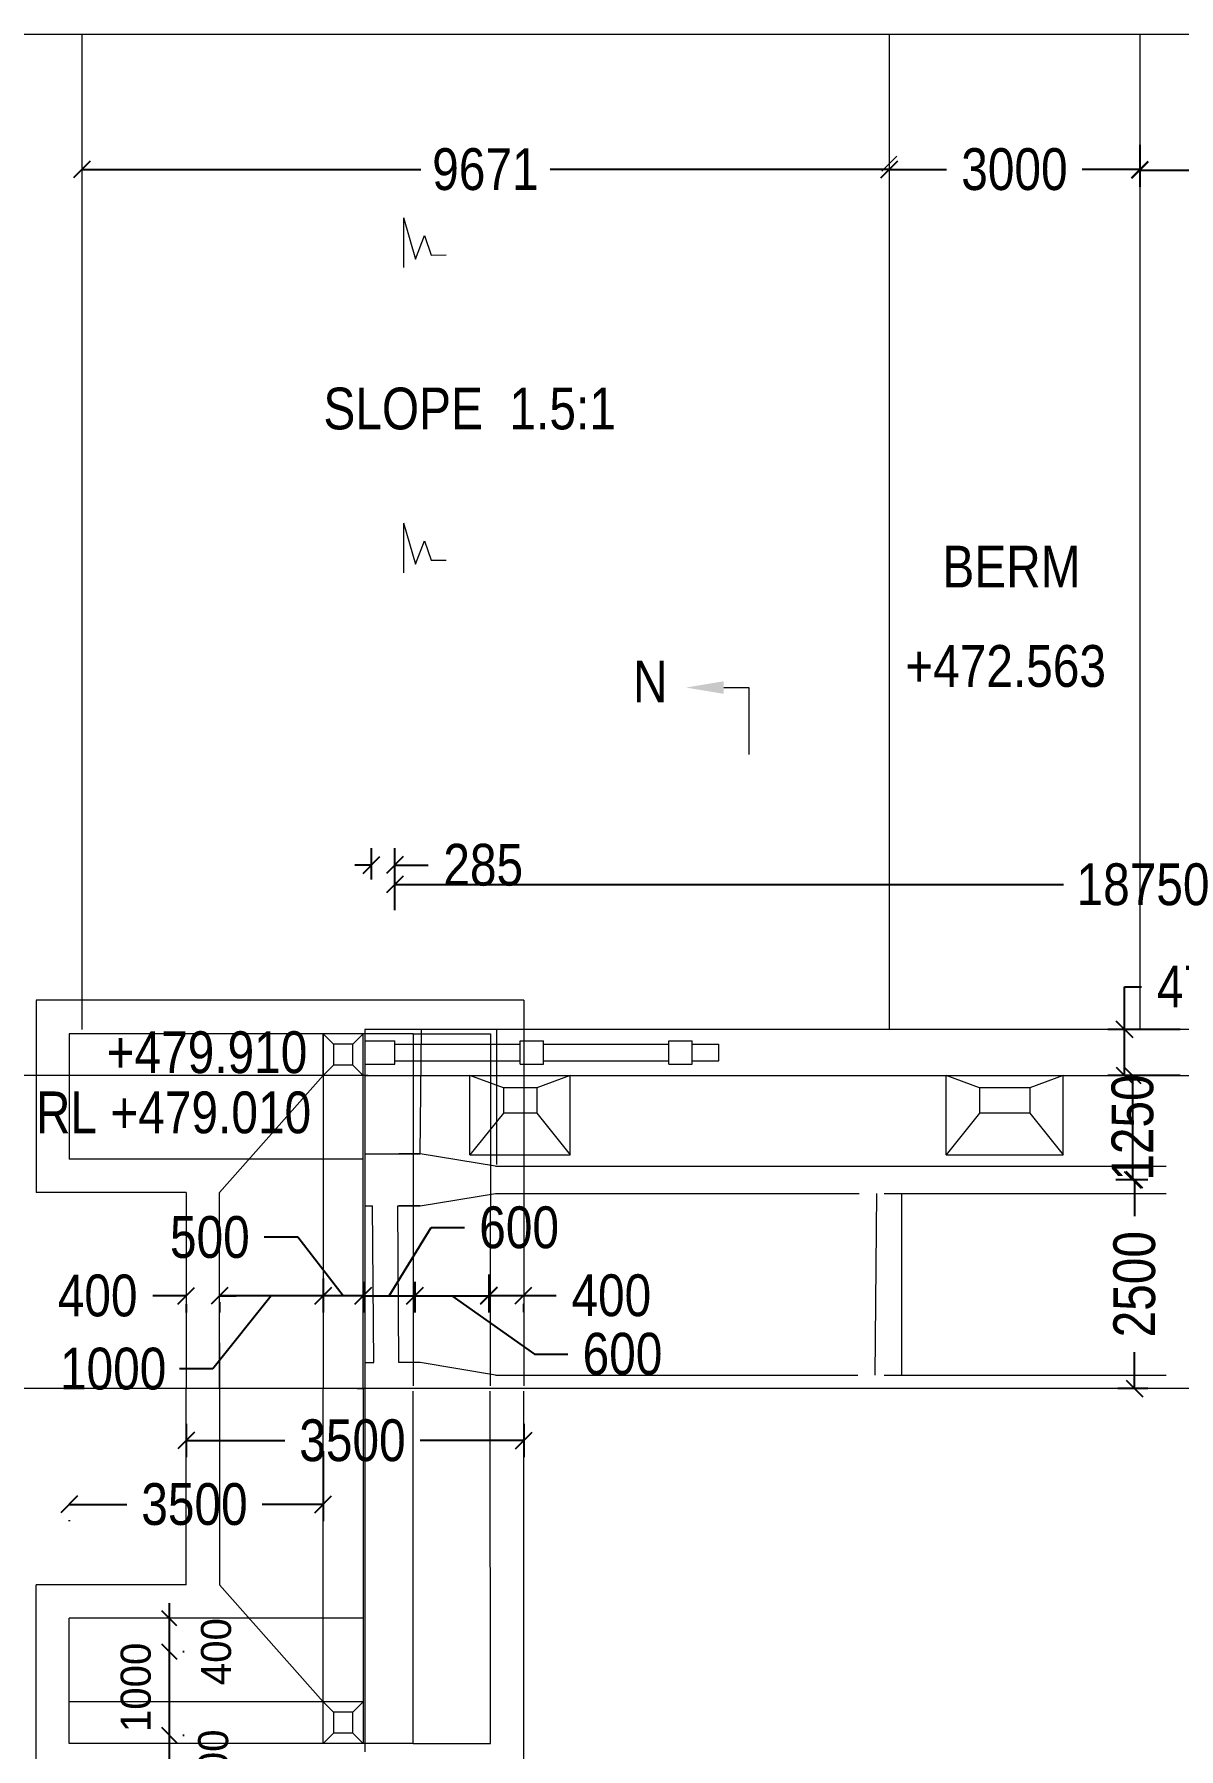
# Model space of a CAD drawing. Header units: millimetres. Extents: x -50489 to 84851, y 124916 to 300735.
# Drawn here: x 13949 to 20802, y 151003 to 161268 of the extents above; entities that cross this region are included whole.
import ezdxf

# ---------------------------------------------------------------- set-up
doc = ezdxf.new("R2010")
doc.units = ezdxf.units.MM
for name, color, linetype in [('abutment', 7, 'Continuous'), ('canal', 7, 'Continuous'), ('slab', 7, 'Continuous')]:
    doc.layers.add(name, color=color, linetype=linetype)
doc.styles.add('ARIAL NARROW', font='ARIALN.TTF')
doc.styles.add('arn', font='ARIALN.TTF')
doc.dimstyles.new('ISO-25', dxfattribs={"dimtxt": 2.5, "dimasz": 2.5, "dimexe": 1.25, "dimexo": 0.625, "dimtad": 1, "dimdec": 0, "dimtxsty": 'Standard', "dimblk": 'OBLIQUE', "dimcen": 2.5, "dimdle": 1.25, "dimclrd": 6, "dimadec": 0, "dimazin": 0, "dimtfac": 1, "dimtdec": 0, "dimtmove": 0, "dimatfit": 3, "dimfxl": 1, "dimarcsym": 0})
doc.dimstyles.get("Standard").update_dxf_attribs({"dimtxt": 0.18, "dimasz": 0.18, "dimexe": 0.18, "dimexo": 0.0625, "dimgap": 0.09, "dimtad": 0, "dimtih": 1, "dimtoh": 1, "dimdec": 4, "dimzin": 0, "dimdsep": 46, "dimtxsty": 'Standard', "dimcen": 0.09, "dimadec": 0, "dimazin": 0, "dimtfac": 1, "dimtdec": 4, "dimtofl": 0, "dimtmove": 0, "dimatfit": 3, "dimfxl": 1, "dimtolj": 1, "dimtzin": 0, "dimarcsym": 0})

# ---------------------------------------------------------------- blocks, each defined once
blk = doc.blocks.new('_Oblique')
at = {"color": 0, "linetype": 'ByBlock', "lineweight": -2}
blk.add_line((-0.5, -0.5), (0.5, 0.5), dxfattribs=at)
blk = doc.blocks.new('*D39')
at = {"layer": 'Defpoints', "color": 0, "transparency": 16777216}
for p in [(25068, 156177), (16108, 155923), (25068, 155829)]:
    blk.add_point(p, dxfattribs=at)
at = {"layer": 'slab', "color": 0, "lineweight": -2, "transparency": 16777216}
for p, q in [((16108, 156023), (16108, 156277)), ((25068, 155929), (25068, 156277)), ((16108, 156177), (20112, 156177)), ((25068, 156177), (21064, 156177))]:
    blk.add_line(p, q, dxfattribs=at)
at = {"layer": 'slab', "color": 0, "lineweight": -2, "transparency": 16777216, "xscale": 100, "yscale": 100, "zscale": 100, "rotation": 180}
blk.add_blockref('_Oblique', (16108, 156177), dxfattribs=at)
at = {"layer": 'slab', "color": 0, "lineweight": -2, "transparency": 16777216, "xscale": 100, "yscale": 100, "zscale": 100}
blk.add_blockref('_Oblique', (25068, 156177), dxfattribs=at)
at = {"layer": 'slab', "color": 0, "lineweight": 5, "transparency": 16777216, "insert": (20588, 156177), "char_height": 250, "attachment_point": 5, "style": 'ARIAL NARROW'}
blk.add_mtext('\\A1;18750', dxfattribs=at)
blk = doc.blocks.new('*D40')
at = {"layer": 'Defpoints', "color": 0, "transparency": 16777216}
for p in [(20526, 155034), (20716, 155034), (20716, 154409)]:
    blk.add_point(p, dxfattribs=at)
at = {"layer": 'slab', "color": 0, "lineweight": -2, "transparency": 16777216}
for p, q in [((20616, 155034), (20426, 155034)), ((20526, 154409), (20526, 155034)), ((20616, 154409), (20426, 154409))]:
    blk.add_line(p, q, dxfattribs=at)
at = {"layer": 'slab', "color": 0, "lineweight": -2, "transparency": 16777216, "xscale": 100, "yscale": 100, "zscale": 100}
for p, rotation in [((20526, 155034), 90), ((20526, 154409), 270)]:
    blk.add_blockref('_Oblique', p, dxfattribs=dict(at, rotation=rotation))
at = {"layer": 'slab', "color": 0, "lineweight": 5, "transparency": 16777216, "insert": (20526, 154722), "char_height": 250, "attachment_point": 5, "rotation": 90, "style": 'ARIAL NARROW'}
blk.add_mtext('\\A1;1250', dxfattribs=at)
blk = doc.blocks.new('*D3')
at = {"layer": 'Defpoints', "color": 0, "transparency": 16777216}
for p in [(20716, 154409), (20537, 153159), (20716, 153159)]:
    blk.add_point(p, dxfattribs=at)
at = {"layer": 'slab', "color": 0, "lineweight": -2, "transparency": 16777216}
for p, q in [((20616, 154409), (20437, 154409)), ((20537, 154409), (20537, 154192)), ((20537, 153159), (20537, 153377)), ((20616, 153159), (20437, 153159))]:
    blk.add_line(p, q, dxfattribs=at)
at = {"layer": 'slab', "color": 0, "lineweight": -2, "transparency": 16777216, "xscale": 100, "yscale": 100, "zscale": 100}
for p, rotation in [((20537, 154409), 90), ((20537, 153159), 270)]:
    blk.add_blockref('_Oblique', p, dxfattribs=dict(at, rotation=rotation))
at = {"layer": 'slab', "color": 0, "lineweight": 5, "transparency": 16777216, "insert": (20537, 153784), "char_height": 250, "attachment_point": 5, "rotation": 90, "style": 'ARIAL NARROW'}
blk.add_mtext('\\A1;2500', dxfattribs=at)
blk = doc.blocks.new('*D4')
at = {"layer": 'Defpoints', "color": 0, "transparency": 16777216}
for p in [(16108, 156294), (15968, 156108), (16108, 156108)]:
    blk.add_point(p, dxfattribs=at)
at = {"layer": 'slab', "color": 0, "lineweight": -2, "transparency": 16777216}
for p, q in [((15968, 156208), (15968, 156394)), ((16108, 156208), (16108, 156394)), ((15968, 156294), (15868, 156294)), ((16108, 156294), (16308, 156294))]:
    blk.add_line(p, q, dxfattribs=at)
at = {"layer": 'slab', "color": 0, "lineweight": -2, "transparency": 16777216, "xscale": 100, "yscale": 100, "zscale": 100}
blk.add_blockref('_Oblique', (15968, 156294), dxfattribs=at)
at = {"layer": 'slab', "color": 0, "lineweight": -2, "transparency": 16777216, "xscale": 100, "yscale": 100, "zscale": 100, "rotation": 180}
blk.add_blockref('_Oblique', (16108, 156294), dxfattribs=at)
at = {"layer": 'slab', "color": 0, "lineweight": 5, "transparency": 16777216, "insert": (16637, 156294), "char_height": 250, "attachment_point": 5, "style": 'ARIAL NARROW'}
blk.add_mtext('\\A1;285', dxfattribs=at)
blk = doc.blocks.new('*D5')
at = {"layer": 'Defpoints', "color": 0, "transparency": 16777216}
for p in [(20478, 155309), (20911, 155309), (20911, 155034)]:
    blk.add_point(p, dxfattribs=at)
at = {"layer": 'slab', "color": 0, "lineweight": -2, "transparency": 16777216}
for p, q in [((20478, 155309), (20478, 155565)), ((20478, 155565), (20578, 155565)), ((20811, 155309), (20378, 155309)), ((20478, 155034), (20478, 155309)), ((20811, 155034), (20378, 155034))]:
    blk.add_line(p, q, dxfattribs=at)
at = {"layer": 'slab', "color": 0, "lineweight": -2, "transparency": 16777216, "xscale": 100, "yscale": 100, "zscale": 100}
for p, rotation in [((20478, 155309), 90), ((20478, 155034), 270)]:
    blk.add_blockref('_Oblique', p, dxfattribs=dict(at, rotation=rotation))
at = {"layer": 'slab', "color": 0, "lineweight": 5, "transparency": 16777216, "insert": (20910, 155565), "char_height": 250, "attachment_point": 5, "style": 'ARIAL NARROW'}
blk.add_mtext('\\A1;475', dxfattribs=at)
blk = doc.blocks.new('*D223')
at = {"layer": 'abutment', "color": 0, "lineweight": -2, "transparency": 16777216}
for p, q in [((15678, 152785), (15678, 152366)), ((14158, 152466), (14502, 152466)), ((15678, 152466), (15314, 152466)), ((14158, 152372), (14158, 152366))]:
    blk.add_line(p, q, dxfattribs=at)
at = {"layer": 'Defpoints', "color": 0, "transparency": 16777216}
for p in [(15678, 152885), (14158, 152472), (15678, 152466)]:
    blk.add_point(p, dxfattribs=at)
at = {"layer": 'abutment', "color": 0, "lineweight": -2, "transparency": 16777216, "xscale": 100, "yscale": 100, "zscale": 100, "rotation": 180}
blk.add_blockref('_Oblique', (14158, 152466), dxfattribs=at)
at = {"layer": 'abutment', "color": 0, "lineweight": -2, "transparency": 16777216, "xscale": 100, "yscale": 100, "zscale": 100}
blk.add_blockref('_Oblique', (15678, 152466), dxfattribs=at)
at = {"layer": 'abutment', "color": 0, "lineweight": 5, "transparency": 16777216, "insert": (14908, 152466), "char_height": 250, "attachment_point": 5, "style": 'ARIAL NARROW'}
blk.add_mtext('\\A1;3500', dxfattribs=at)
blk = doc.blocks.new('*D285')
at = {"layer": 'abutment', "color": 0, "lineweight": -2, "transparency": 16777216}
for p, q in [((15526, 154065), (15326, 154065)), ((15798, 153715), (15526, 154065)), ((15678, 153818), (15678, 153615)), ((15918, 153799), (15918, 153615)), ((15918, 153715), (15678, 153715))]:
    blk.add_line(p, q, dxfattribs=at)
at = {"layer": 'Defpoints', "color": 0, "transparency": 16777216}
for p in [(15678, 153918), (15918, 153899), (15678, 153715)]:
    blk.add_point(p, dxfattribs=at)
at = {"layer": 'abutment', "color": 0, "lineweight": -2, "transparency": 16777216, "xscale": 100, "yscale": 100, "zscale": 100, "rotation": 180}
blk.add_blockref('_Oblique', (15678, 153715), dxfattribs=at)
at = {"layer": 'abutment', "color": 0, "lineweight": -2, "transparency": 16777216, "xscale": 100, "yscale": 100, "zscale": 100}
blk.add_blockref('_Oblique', (15918, 153715), dxfattribs=at)
at = {"layer": 'abutment', "color": 0, "lineweight": 5, "transparency": 16777216, "insert": (15000, 154065), "char_height": 250, "attachment_point": 5, "style": 'ARIAL NARROW'}
blk.add_mtext('\\A1;500', dxfattribs=at)
blk = doc.blocks.new('*D279')
at = {"layer": 'abutment', "color": 0, "lineweight": -2, "transparency": 16777216}
for p, q in [((15368, 153715), (15018, 153277)), ((15678, 153715), (15058, 153715)), ((15058, 153615), (15058, 153615)), ((15018, 153277), (14818, 153277))]:
    blk.add_line(p, q, dxfattribs=at)
at = {"layer": 'Defpoints', "color": 0, "transparency": 16777216}
for p in [(15058, 153715), (15058, 153715), (15678, 153715)]:
    blk.add_point(p, dxfattribs=at)
at = {"layer": 'abutment', "color": 0, "lineweight": -2, "transparency": 16777216, "xscale": 100, "yscale": 100, "zscale": 100, "rotation": 180}
blk.add_blockref('_Oblique', (15058, 153715), dxfattribs=at)
at = {"layer": 'abutment', "color": 0, "lineweight": -2, "transparency": 16777216, "xscale": 100, "yscale": 100, "zscale": 100}
blk.add_blockref('_Oblique', (15678, 153715), dxfattribs=at)
at = {"layer": 'abutment', "color": 0, "lineweight": 5, "transparency": 16777216, "insert": (14421, 153277), "char_height": 250, "attachment_point": 5, "style": 'ARIAL NARROW'}
blk.add_mtext('\\A1;1000', dxfattribs=at)
blk = doc.blocks.new('*D281')
at = {"layer": 'abutment', "color": 0, "lineweight": -2, "transparency": 16777216}
for p, q in [((14858, 153715), (14658, 153715)), ((15058, 153715), (15158, 153715)), ((15058, 153676), (15058, 153615)), ((14858, 153665), (14858, 153615))]:
    blk.add_line(p, q, dxfattribs=at)
at = {"layer": 'Defpoints', "color": 0, "transparency": 16777216}
for p in [(15058, 153776), (14858, 153765), (14858, 153715)]:
    blk.add_point(p, dxfattribs=at)
at = {"layer": 'abutment', "color": 0, "lineweight": -2, "transparency": 16777216, "xscale": 100, "yscale": 100, "zscale": 100}
blk.add_blockref('_Oblique', (14858, 153715), dxfattribs=at)
at = {"layer": 'abutment', "color": 0, "lineweight": -2, "transparency": 16777216, "xscale": 100, "yscale": 100, "zscale": 100, "rotation": 180}
blk.add_blockref('_Oblique', (15058, 153715), dxfattribs=at)
at = {"layer": 'abutment', "color": 0, "lineweight": 5, "transparency": 16777216, "insert": (14328, 153715), "char_height": 250, "attachment_point": 5, "style": 'ARIAL NARROW'}
blk.add_mtext('\\A1;400', dxfattribs=at)
blk = doc.blocks.new('*D282')
at = {"layer": 'abutment', "color": 0, "lineweight": -2, "transparency": 16777216}
for p, q in [((14858, 152948), (14858, 152748)), ((14858, 152848), (15449, 152848)), ((16880, 152848), (16260, 152848)), ((16880, 152948), (16880, 152748))]:
    blk.add_line(p, q, dxfattribs=at)
at = {"layer": 'Defpoints', "color": 0, "transparency": 16777216}
for p in [(14858, 153048), (16880, 153048), (14858, 152848)]:
    blk.add_point(p, dxfattribs=at)
at = {"layer": 'abutment', "color": 0, "lineweight": -2, "transparency": 16777216, "xscale": 100, "yscale": 100, "zscale": 100, "rotation": 180}
blk.add_blockref('_Oblique', (14858, 152848), dxfattribs=at)
at = {"layer": 'abutment', "color": 0, "lineweight": -2, "transparency": 16777216, "xscale": 100, "yscale": 100, "zscale": 100}
blk.add_blockref('_Oblique', (16880, 152848), dxfattribs=at)
at = {"layer": 'abutment', "color": 0, "lineweight": 5, "transparency": 16777216, "insert": (15854, 152848), "char_height": 250, "attachment_point": 5, "style": 'ARIAL NARROW'}
blk.add_mtext('\\A1;3500', dxfattribs=at)
blk = doc.blocks.new('*D280')
at = {"layer": 'abutment', "color": 0, "lineweight": -2, "transparency": 16777216}
for p, q in [((16073, 153715), (16325, 154123)), ((16325, 154123), (16525, 154123)), ((15918, 153715), (16228, 153715))]:
    blk.add_line(p, q, dxfattribs=at)
at = {"layer": 'Defpoints', "color": 0, "transparency": 16777216}
for p in [(15918, 153715), (16228, 153715), (16228, 153715)]:
    blk.add_point(p, dxfattribs=at)
at = {"layer": 'abutment', "color": 0, "lineweight": -2, "transparency": 16777216, "xscale": 100, "yscale": 100, "zscale": 100, "rotation": 180}
blk.add_blockref('_Oblique', (15918, 153715), dxfattribs=at)
at = {"layer": 'abutment', "color": 0, "lineweight": -2, "transparency": 16777216, "xscale": 100, "yscale": 100, "zscale": 100}
blk.add_blockref('_Oblique', (16228, 153715), dxfattribs=at)
at = {"layer": 'abutment', "color": 0, "lineweight": 5, "transparency": 16777216, "insert": (16852, 154123), "char_height": 250, "attachment_point": 5, "style": 'ARIAL NARROW'}
blk.add_mtext('\\A1;600', dxfattribs=at)
blk = doc.blocks.new('*D284')
at = {"layer": 'abutment', "color": 0, "lineweight": -2, "transparency": 16777216}
for p, q in [((16670, 153716), (16878, 153716)), ((16670, 153676), (16670, 153616)), ((16878, 153716), (17073, 153716)), ((16878, 153666), (16878, 153616))]:
    blk.add_line(p, q, dxfattribs=at)
at = {"layer": 'Defpoints', "color": 0, "transparency": 16777216}
for p in [(16670, 153776), (16878, 153766), (16878, 153716)]:
    blk.add_point(p, dxfattribs=at)
at = {"layer": 'abutment', "color": 0, "lineweight": -2, "transparency": 16777216, "xscale": 100, "yscale": 100, "zscale": 100, "rotation": 180}
blk.add_blockref('_Oblique', (16670, 153716), dxfattribs=at)
at = {"layer": 'abutment', "color": 0, "lineweight": -2, "transparency": 16777216, "xscale": 100, "yscale": 100, "zscale": 100}
blk.add_blockref('_Oblique', (16878, 153716), dxfattribs=at)
at = {"layer": 'abutment', "color": 0, "lineweight": 5, "transparency": 16777216, "insert": (17404, 153716), "char_height": 250, "attachment_point": 5, "style": 'ARIAL NARROW'}
blk.add_mtext('\\A1;400', dxfattribs=at)
blk = doc.blocks.new('*D283')
at = {"layer": 'abutment', "color": 0, "lineweight": -2, "transparency": 16777216}
for p, q in [((16228, 153799), (16228, 153615)), ((16670, 153842), (16670, 153615)), ((16228, 153715), (16670, 153715)), ((16449, 153715), (16944, 153366)), ((16944, 153366), (17144, 153366))]:
    blk.add_line(p, q, dxfattribs=at)
at = {"layer": 'Defpoints', "color": 0, "transparency": 16777216}
for p in [(16228, 153899), (16670, 153942), (16670, 153715)]:
    blk.add_point(p, dxfattribs=at)
at = {"layer": 'abutment', "color": 0, "lineweight": -2, "transparency": 16777216, "xscale": 100, "yscale": 100, "zscale": 100, "rotation": 180}
blk.add_blockref('_Oblique', (16228, 153715), dxfattribs=at)
at = {"layer": 'abutment', "color": 0, "lineweight": -2, "transparency": 16777216, "xscale": 100, "yscale": 100, "zscale": 100}
blk.add_blockref('_Oblique', (16670, 153715), dxfattribs=at)
at = {"layer": 'abutment', "color": 0, "lineweight": 5, "transparency": 16777216, "insert": (17471, 153366), "char_height": 250, "attachment_point": 5, "style": 'ARIAL NARROW'}
blk.add_mtext('\\A1;600', dxfattribs=at)
blk = doc.blocks.new('*D296')
at = {"layer": 'canal', "color": 0, "lineweight": -2, "transparency": 16777216}
for p, q in [((20568, 160606), (20568, 160354)), ((23068, 160597), (23068, 160354)), ((20568, 160454), (21412, 160454)), ((23068, 160454), (22224, 160454))]:
    blk.add_line(p, q, dxfattribs=at)
at = {"layer": 'Defpoints', "color": 0, "transparency": 16777216}
for p in [(20568, 160706), (23068, 160697), (20568, 160454)]:
    blk.add_point(p, dxfattribs=at)
at = {"layer": 'canal', "color": 0, "lineweight": -2, "transparency": 16777216, "xscale": 100, "yscale": 100, "zscale": 100, "rotation": 180}
blk.add_blockref('_Oblique', (20568, 160454), dxfattribs=at)
at = {"layer": 'canal', "color": 0, "lineweight": -2, "transparency": 16777216, "xscale": 100, "yscale": 100, "zscale": 100}
blk.add_blockref('_Oblique', (23068, 160454), dxfattribs=at)
at = {"layer": 'canal', "color": 0, "lineweight": 5, "transparency": 16777216, "insert": (21818, 160454), "char_height": 250, "attachment_point": 5, "style": 'ARIAL NARROW'}
blk.add_mtext('\\A1;5000', dxfattribs=at)
blk = doc.blocks.new('*D299')
at = {"layer": 'canal', "color": 0, "lineweight": -2, "transparency": 16777216}
for p, q in [((19068, 160459), (19412, 160459)), ((20568, 160459), (20224, 160459))]:
    blk.add_line(p, q, dxfattribs=at)
at = {"layer": 'Defpoints', "color": 0, "transparency": 16777216}
for p in [(19068, 160459), (19068, 160459), (20568, 160459)]:
    blk.add_point(p, dxfattribs=at)
at = {"layer": 'canal', "color": 0, "lineweight": -2, "transparency": 16777216, "xscale": 100, "yscale": 100, "zscale": 100, "rotation": 180}
blk.add_blockref('_Oblique', (19068, 160459), dxfattribs=at)
at = {"layer": 'canal', "color": 0, "lineweight": -2, "transparency": 16777216, "xscale": 100, "yscale": 100, "zscale": 100}
blk.add_blockref('_Oblique', (20568, 160459), dxfattribs=at)
at = {"layer": 'canal', "color": 0, "lineweight": 5, "transparency": 16777216, "insert": (19818, 160459), "char_height": 250, "attachment_point": 5, "style": 'ARIAL NARROW'}
blk.add_mtext('\\A1;3000', dxfattribs=at)
blk = doc.blocks.new('*D300')
at = {"layer": 'canal', "color": 0, "lineweight": -2, "transparency": 16777216}
for p, q in [((14233, 160459), (16264, 160459)), ((19068, 160459), (17037, 160459))]:
    blk.add_line(p, q, dxfattribs=at)
at = {"layer": 'Defpoints', "color": 0, "transparency": 16777216}
for p in [(14233, 160459), (14233, 160459), (19068, 160459)]:
    blk.add_point(p, dxfattribs=at)
at = {"layer": 'canal', "color": 0, "lineweight": -2, "transparency": 16777216, "xscale": 100, "yscale": 100, "zscale": 100, "rotation": 180}
blk.add_blockref('_Oblique', (14233, 160459), dxfattribs=at)
at = {"layer": 'canal', "color": 0, "lineweight": -2, "transparency": 16777216, "xscale": 100, "yscale": 100, "zscale": 100}
blk.add_blockref('_Oblique', (19068, 160459), dxfattribs=at)
at = {"layer": 'canal', "color": 0, "lineweight": 5, "transparency": 16777216, "insert": (16650, 160459), "char_height": 250, "attachment_point": 5, "style": 'ARIAL NARROW'}
blk.add_mtext('\\A1;9671', dxfattribs=at)
blk = doc.blocks.new('*D321')
at = {"layer": 'canal', "color": 6, "linetype": 'Continuous', "lineweight": -2, "transparency": 16777216}
blk.add_line((14757, 151674), (14757, 150994), dxfattribs=at)
at = {"layer": 'canal', "color": 0, "linetype": 'Continuous', "lineweight": -2, "transparency": 16777216}
for p, q in [((14838, 151584), (14847, 151584)), ((14838, 151084), (14847, 151084))]:
    blk.add_line(p, q, dxfattribs=at)
at = {"layer": 'Defpoints', "color": 0, "linetype": 'Continuous', "transparency": 16777216}
for p in [(14748, 151584), (14748, 151084), (14757, 151084)]:
    blk.add_point(p, dxfattribs=at)
at = {"layer": 'canal', "color": 6, "linetype": 'Continuous', "lineweight": -2, "transparency": 16777216, "xscale": 90, "yscale": 90, "zscale": 90}
for p, rotation in [((14757, 151584), 90), ((14757, 151084), 270)]:
    blk.add_blockref('_Oblique', p, dxfattribs=dict(at, rotation=rotation))
at = {"layer": 'canal', "color": 0, "linetype": 'Continuous', "transparency": 16777216, "insert": (14557, 151370), "char_height": 180, "attachment_point": 5, "rotation": 90}
blk.add_mtext('1000', dxfattribs=at)
blk = doc.blocks.new('*D322')
at = {"layer": 'canal', "color": 6, "linetype": 'Continuous', "lineweight": -2, "transparency": 16777216}
blk.add_line((14757, 151174), (14757, 150744), dxfattribs=at)
at = {"layer": 'canal', "color": 0, "linetype": 'Continuous', "lineweight": -2, "transparency": 16777216}
blk.add_line((14838, 151084), (14847, 151084), dxfattribs=at)
at = {"layer": 'Defpoints', "color": 0, "linetype": 'Continuous', "transparency": 16777216}
for p in [(14748, 151084), (14757, 150834), (14757, 150834)]:
    blk.add_point(p, dxfattribs=at)
at = {"layer": 'canal', "color": 6, "linetype": 'Continuous', "lineweight": -2, "transparency": 16777216, "xscale": 90, "yscale": 90, "zscale": 90}
for p, rotation in [((14757, 151084), 90), ((14757, 150834), 270)]:
    blk.add_blockref('_Oblique', p, dxfattribs=dict(at, rotation=rotation))
at = {"layer": 'canal', "color": 0, "linetype": 'Continuous', "transparency": 16777216, "insert": (15021, 150917), "char_height": 180, "attachment_point": 5, "rotation": 90}
blk.add_mtext('500', dxfattribs=at)
blk = doc.blocks.new('*D324')
at = {"layer": 'canal', "color": 6, "linetype": 'Continuous', "lineweight": -2, "transparency": 16777216}
blk.add_line((14757, 151874), (14757, 151494), dxfattribs=at)
at = {"layer": 'Defpoints', "color": 0, "linetype": 'Continuous', "transparency": 16777216}
for p in [(14757, 151784), (14757, 151584), (14757, 151584)]:
    blk.add_point(p, dxfattribs=at)
at = {"layer": 'canal', "color": 6, "linetype": 'Continuous', "lineweight": -2, "transparency": 16777216, "xscale": 90, "yscale": 90, "zscale": 90}
for p, rotation in [((14757, 151784), 90), ((14757, 151584), 270)]:
    blk.add_blockref('_Oblique', p, dxfattribs=dict(at, rotation=rotation))
at = {"layer": 'canal', "color": 0, "linetype": 'Continuous', "transparency": 16777216, "insert": (15038, 151584), "char_height": 180, "attachment_point": 5, "rotation": 90}
blk.add_mtext('400', dxfattribs=at)

msp = doc.modelspace()

# ---------------------------------------------------------------- linework, layer by layer
at = {"lineweight": 5}
msp.add_line((7775.2, 161267.9), (34280.3, 161267.9), dxfattribs=at)
at = {"layer": 'abutment', "lineweight": 5, "ltscale": 500}
for p, q in [((16879.6, 155484), (13960, 155484)), ((16879.6, 155484), (16879.5, 153175.1)), ((14157, 155283.7), (14158, 154533.7)), ((14158, 155284), (14158, 155034)), ((15678, 155284), (15677.9, 153159)), ((15678, 155034), (15678, 155284)), ((15678, 155284), (15740.5, 155221.5)), ((15855.5, 155221.5), (15740.5, 155221.5)), ((15855.5, 155221.5), (15918, 155284)), ((16218, 155284), (16217.9, 153175.1)), ((16218, 155284), (16679.6, 155284)), ((16679.6, 155284), (16679.5, 153175.1)), ((15678, 155033.7), (15058, 154333.7)), ((15918, 154533.7), (14158, 154533.7)), ((14858, 154333.7), (13960, 154333.7)), ((15058, 153158.9), (15058, 154333.7)), ((15058, 153434), (15058, 153158.9)), ((14858, 153234), (14858, 153159)), ((15058, 153158.9), (15058, 151984)), ((15678, 151034), (15677.9, 153159)), ((15918, 153159), (15918, 151034)), ((16218, 151034), (16217.9, 153142.9)), ((16679.6, 151034), (16679.5, 153142.9)), ((14858, 151984), (13960, 151984)), ((15678, 151284), (15058, 151984)), ((14157, 151034), (14158, 151784)), ((15918, 151784), (14158, 151784)), ((15918, 151284), (14158, 151284)), ((15678, 151284), (15740.5, 151221.5)), ((15678, 151034), (15678, 151284)), ((15855.5, 151221.5), (15740.5, 151221.5)), ((15740.5, 151221.5), (15740.5, 151096.5)), ((15855.5, 151221.5), (15918, 151284)), ((15855.5, 151096.5), (15855.5, 151221.5)), ((16218, 151034), (14158, 151034)), ((15740.5, 151096.5), (15678, 151034)), ((15855.5, 151096.5), (15740.5, 151096.5)), ((15855.5, 151096.5), (15918, 151034)), ((16218, 151034), (16679.6, 151034))]:
    msp.add_line(p, q, dxfattribs=at)
at = {"layer": 'abutment', "lineweight": 5}
for p, q in [((13960, 155483.7), (13960, 154333.7)), ((16218, 155284), (14158, 155284)), ((15740.5, 155221.5), (15740.5, 155096.5)), ((15855.5, 155096.5), (15855.5, 155221.5)), ((15918, 153159), (15918, 155284)), ((15740.5, 155096.5), (15678, 155034)), ((15855.5, 155096.5), (15740.5, 155096.5)), ((15855.5, 155096.5), (15918, 155034)), ((14858, 154333.7), (14858, 153158.7)), ((14858, 151984), (14858, 153159)), ((15881.7, 153159), (15901.7, 153159)), ((15901.7, 153159), (15881.7, 153159)), ((15897.6, 153159), (15917.6, 153159)), ((16879.6, 150834), (16879.5, 153142.9)), ((13960, 150834), (13960, 151984))]:
    msp.add_line(p, q, dxfattribs=at)
at = {"layer": 'canal', "lineweight": 5}
for p, q in [((14232.7, 161267.9), (14232.7, 155309)), ((19068, 161267.9), (19068, 155309)), ((20568, 161267.9), (20568, 155309)), ((14232.7, 161177.9), (14232.7, 160403.2)), ((19068, 161177.9), (19068, 160403.2)), ((16158.6, 160170.7), (16230.9, 159921.6)), ((16160.4, 160164.5), (16160.4, 159871.3)), ((16230.9, 159921.6), (16284.4, 160062.5)), ((16284.4, 160062.5), (16324.4, 159945.8)), ((16324.4, 159945.8), (16415, 159946.5)), ((16158.6, 158343.7), (16230.9, 158094.6)), ((16160.4, 158337.4), (16160.4, 158044.3)), ((16230.9, 158094.6), (16284.4, 158235.5)), ((16284.4, 158235.5), (16324.4, 158118.7)), ((16324.4, 158118.7), (16415, 158119.5)), ((15115.9, 155034), (7775.2, 155034)), ((15918, 155034), (14158, 155034))]:
    msp.add_line(p, q, dxfattribs=at)
at = {"layer": 'slab', "lineweight": 5}
for p, q in [((18077, 157356.5), (18227, 157356.5)), ((18227, 157356.5), (18227, 156954.8)), ((15928, 155309), (15928, 153159)), ((43026.5, 155309), (15928, 155309)), ((15928, 155241.5), (16107.6, 155241.5)), ((16107.6, 155101.5), (16107.6, 155241.5)), ((16107.6, 155221.5), (16857.6, 155221.5)), ((16857.6, 155241.5), (16997.6, 155241.5)), ((16857.6, 155101.5), (16857.6, 155241.5)), ((16997.6, 155101.5), (16997.6, 155241.5)), ((16997.6, 155221.5), (17747.6, 155221.5)), ((17747.6, 155101.5), (17747.6, 155241.5)), ((17747.6, 155241.5), (17887.6, 155241.5)), ((17887.6, 155101.5), (17887.6, 155241.5)), ((17887.6, 155221.5), (18047.6, 155221.5)), ((17887.6, 155221.5), (18047.6, 155221.5)), ((18047.6, 155121.5), (18047.6, 155221.5)), ((16107.6, 155121.5), (16857.6, 155121.5)), ((16997.6, 155121.5), (17747.6, 155121.5)), ((17887.6, 155121.5), (18047.6, 155121.5)), ((17887.6, 155121.5), (18047.6, 155121.5)), ((15947.6, 155034), (15889.7, 155034)), ((15928, 155101.5), (16107.6, 155101.5)), ((15928, 155034), (34508, 155034)), ((16557.6, 154559), (16557.6, 155034)), ((16757.6, 154959), (16557.6, 155034)), ((16857.6, 155101.5), (16997.6, 155101.5)), ((17157.6, 155034), (16957.6, 154959)), ((17157.6, 154559), (17157.6, 155034)), ((17747.6, 155101.5), (17887.6, 155101.5)), ((19409.7, 154559), (19409.7, 155034)), ((19609.7, 154959), (19409.7, 155034)), ((20109.7, 155034), (19909.7, 154959)), ((20109.7, 154559), (20109.7, 155034)), ((16957.6, 154959), (16757.6, 154959)), ((16757.6, 154959), (16757.6, 154809)), ((16957.6, 154959), (16957.6, 154809)), ((19609.7, 154959), (19609.7, 154809)), ((19909.7, 154959), (19609.7, 154959)), ((19909.7, 154959), (19909.7, 154809)), ((16757.6, 154809), (16557.6, 154559)), ((16957.6, 154809), (16757.6, 154809)), ((16957.6, 154809), (17157.6, 154559)), ((19609.7, 154809), (19409.7, 154559)), ((19909.7, 154809), (19609.7, 154809)), ((19909.7, 154809), (20109.7, 154559)), ((16557.6, 154559), (17157.6, 154559)), ((19409.7, 154559), (20109.7, 154559)), ((15928, 153159), (15928, 150984))]:
    msp.add_line(p, q, dxfattribs=at)
at = {"layer": 'slab', "lineweight": 5, "ltscale": 500}
for p, q in [((16259.7, 154565.3), (16267.6, 155309)), ((16717.6, 154501), (16717.6, 155309)), ((15928, 154565.3), (16259.7, 154565.3)), ((16124.7, 154565.3), (16259.7, 154565.3)), ((16124.7, 154565.3), (16259.7, 154565.3)), ((16259.7, 154565.3), (16132.6, 154565.3)), ((16709.7, 154490.3), (16259.7, 154565.3)), ((16709.7, 154490.3), (20726.7, 154490.3)), ((16259.7, 154252.8), (16709.7, 154327.8)), ((16709.7, 154327.8), (18888.7, 154327.8)), ((18985, 153240.3), (18993, 154327.8)), ((19038.7, 154327.8), (20726.7, 154327.8)), ((19143, 153240.3), (19143, 154327.8)), ((15928, 154252.8), (15974.7, 154252.8)), ((15928, 154252.8), (15974.7, 154252.8)), ((15982.6, 153315.3), (15974.7, 154252.8)), ((16132.6, 153315.3), (16124.7, 154252.8)), ((16124.7, 154252.8), (16259.7, 154252.8)), ((16124.7, 154252.8), (16259.7, 154252.8)), ((16259.7, 154252.8), (16132.6, 154252.8)), ((15928, 153315.3), (15982.6, 153315.3)), ((16259.7, 153315.3), (16132.6, 153315.3)), ((16709.7, 153240.3), (16259.7, 153315.3)), ((16709.7, 153240.3), (18880.7, 153240.3)), ((19038.7, 153240.3), (20726.7, 153240.3))]:
    msp.add_line(p, q, dxfattribs=at)
at = {"layer": 'slab', "lineweight": 5, "ltscale": 250}
msp.add_line((54047.9, 153159), (7382.3, 153158.9), dxfattribs=at)
at = {"layer": 'slab', "lineweight": 5}
msp.add_solid([(18077, 157394), (17852, 157356.5), (18077, 157319)], dxfattribs=at)

# ---------------------------------------------------------------- block references
at = {"layer": 'canal', "color": 6, "lineweight": 5, "xscale": 90, "yscale": 90, "zscale": 90}
msp.add_blockref('_Oblique', (19068, 160493.2), dxfattribs=at)

# ---------------------------------------------------------------- texts
at = {"layer": 'abutment', "lineweight": 5, "ltscale": 500, "style": 'arn'}
for s, p in [('     +479.910', (13983.2, 155048.2)), ('RL +479.010', (13958.6, 154687.9))]:
    msp.add_text(s, height=250, dxfattribs=at).set_placement(p)
at = {"layer": 'canal', "lineweight": 5, "style": 'arn'}
for s, p in [('BERM', (19386.8, 157955.7)), ('+472.563', (19163.8, 157360.8))]:
    msp.add_text(s, height=250, dxfattribs=at).set_placement(p)
at = {"layer": 'canal', "lineweight": 5, "insert": (15680, 159025.6), "char_height": 250, "attachment_point": 4, "style": 'arn'}
msp.add_mtext('SLOPE  1.5:1', dxfattribs=at)
at = {"layer": 'slab', "lineweight": 5, "style": 'arn'}
msp.add_text('N', height=250, dxfattribs=at).set_placement((17533.4, 157267.4))

# ---------------------------------------------------------------- dimensions: what is measured, and where the dimension line sits
at = {"layer": 'abutment', "lineweight": 5}
for base, p1, p2, text, override, picture, middle in [((16228, 153715.3), (15918, 153715.3), (16228, 153715.3), '600', {"dimtxt": 250, "dimasz": 100, "dimexe": 100, "dimexo": 100, "dimgap": 100, "dimtih": 0, "dimdec": 0, "dimtxsty": 'ARIAL NARROW', "dimblk1": 'Oblique', "dimblk2": 'Oblique', "dimsah": 1, "dimtmove": 1}, '*D280', (16625.2, 154123.2)), ((16669.6, 153715.3), (16228, 153899.5), (16669.6, 153942), '600', {"dimtxt": 250, "dimasz": 100, "dimexe": 100, "dimexo": 100, "dimgap": 100, "dimtih": 0, "dimdec": 0, "dimtxsty": 'ARIAL NARROW', "dimblk1": 'Oblique', "dimblk2": 'Oblique', "dimsah": 1, "dimtmove": 1}, '*D283', (17244, 153365.7)), ((16877.5, 153715.6), (16669.6, 153776), (16877.5, 153765.6), '400', {"dimtxt": 250, "dimasz": 100, "dimexe": 100, "dimexo": 100, "dimgap": 100, "dimtih": 0, "dimdec": 0, "dimtxsty": 'ARIAL NARROW', "dimblk1": 'Oblique', "dimblk2": 'Oblique', "dimsah": 1}, '*D284', (17403.7, 153715.6)), ((15058, 153715.3), (15677.9, 153715.3), (15058, 153715.3), '1000', {"dimtxt": 250, "dimasz": 100, "dimexe": 100, "dimexo": 100, "dimgap": 100, "dimtih": 0, "dimdec": 0, "dimtxsty": 'ARIAL NARROW', "dimblk1": 'Oblique', "dimblk2": 'Oblique', "dimsah": 1, "dimtmove": 1}, '*D279', (14717.5, 153277)), ((15677.9, 152466.1), (14158, 152471.5), (15677.9, 152885.3), '3500', {"dimtxt": 250, "dimasz": 100, "dimexe": 100, "dimexo": 100, "dimgap": 100, "dimtih": 0, "dimdec": 0, "dimtxsty": 'ARIAL NARROW', "dimblk1": 'Oblique', "dimblk2": 'Oblique', "dimsah": 1}, '*D223', (14908, 152466.1))]:
    dim = msp.add_linear_dim(base=base, p1=p1, p2=p2, text=text, dimstyle='Standard', override=override, dxfattribs=at)
    dim.commit()
    dim.dimension.update_dxf_attribs({"geometry": picture, "text_midpoint": middle, "dimtype": 160})
for base, p1, p2, text, override, picture, middle in [((15678, 153715.3), (15918, 153899.5), (15678, 153917.7), '500', {"dimtxt": 250, "dimasz": 100, "dimexe": 100, "dimexo": 100, "dimgap": 100, "dimtih": 0, "dimdec": 0, "dimtxsty": 'ARIAL NARROW', "dimblk1": 'Oblique', "dimblk2": 'Oblique', "dimsah": 1, "dimtmove": 1}, '*D285', (15226.1, 154065.1)), ((14858, 153715.3), (15058, 153775.7), (14858, 153765.3), '400', {"dimtxt": 250, "dimasz": 100, "dimexe": 100, "dimexo": 100, "dimgap": 100, "dimtih": 0, "dimdec": 0, "dimtxsty": 'ARIAL NARROW', "dimblk1": 'Oblique', "dimblk2": 'Oblique', "dimsah": 1}, '*D281', (14327.8, 153715.3)), ((14858, 152848.1), (16879.6, 153048.4), (14858, 153048.4), '3500', {"dimtxt": 250, "dimasz": 100, "dimexe": 100, "dimexo": 100, "dimgap": 100, "dimtih": 0, "dimdec": 0, "dimtxsty": 'ARIAL NARROW', "dimblk1": 'Oblique', "dimblk2": 'Oblique', "dimsah": 1}, '*D282', (15854.3, 152848.1))]:
    dim = msp.add_linear_dim(base=base, p1=p1, p2=p2, angle=180, text=text, dimstyle='Standard', override=override, dxfattribs=at)
    dim.commit()
    dim.dimension.update_dxf_attribs({"geometry": picture, "text_midpoint": middle, "dimtype": 160})
at = {"layer": 'canal', "lineweight": 5}
for base, p1, p2, text, picture, middle in [((20568, 160454), (23068, 160696.7), (20568, 160706.2), '5000', '*D296', (21818, 160454)), ((19068, 160458.7), (20568, 160458.7), (19068, 160458.7), '3000', '*D299', (19818, 160458.7))]:
    dim = msp.add_linear_dim(base=base, p1=p1, p2=p2, angle=180, text=text, dimstyle='Standard', override={"dimtxt": 250, "dimasz": 100, "dimexe": 100, "dimexo": 100, "dimgap": 100, "dimtih": 0, "dimdec": 0, "dimtxsty": 'ARIAL NARROW', "dimblk1": 'Oblique', "dimblk2": 'Oblique', "dimsah": 1}, dxfattribs=at)
    dim.commit()
    dim.dimension.update_dxf_attribs({"geometry": picture, "text_midpoint": middle, "dimtype": 160})
dim = msp.add_linear_dim(base=(14232.7, 160458.7), p1=(19068, 160458.7), p2=(14232.7, 160458.7), text='9671', dimstyle='Standard', override={"dimtxt": 250, "dimasz": 100, "dimexe": 100, "dimexo": 100, "dimgap": 100, "dimtih": 0, "dimdec": 0, "dimtxsty": 'ARIAL NARROW', "dimblk1": 'Oblique', "dimblk2": 'Oblique', "dimsah": 1}, dxfattribs=at)
dim.commit()
dim.dimension.update_dxf_attribs({"geometry": '*D300', "text_midpoint": (16650.4, 160458.7)})
at = {"layer": 'canal', "color": 6, "linetype": 'Continuous'}
for base, p1, p2, text, picture, middle in [((14756.7, 151584), (14756.7, 151784), (14756.7, 151584), '400', '*D324', (15038, 151584)), ((14756.7, 151084), (14747.6, 151584), (14747.6, 151084), '1000', '*D321', (14557.2, 151369.6)), ((14756.7, 150834), (14747.6, 151084), (14756.7, 150834), '500', '*D322', (15020.8, 150916.7))]:
    dim = msp.add_linear_dim(base=base, p1=p1, p2=p2, angle=90, text=text, dimstyle='ISO-25', override={"dimtxt": 180, "dimasz": 90, "dimexe": 90, "dimexo": 90, "dimdle": 90, "dimtmove": 2}, dxfattribs=at)
    dim.commit()
    dim.dimension.update_dxf_attribs({"geometry": picture, "text_midpoint": middle, "dimtype": 160})
at = {"layer": 'slab', "lineweight": 5}
dim = msp.add_linear_dim(base=(16107.6, 156294.2), p1=(15967.6, 156107.8), p2=(16107.6, 156107.8), text='285', dimstyle='Standard', override={"dimtxt": 250, "dimasz": 100, "dimexe": 100, "dimexo": 100, "dimgap": 100, "dimtih": 0, "dimdec": 0, "dimtxsty": 'ARIAL NARROW', "dimblk1": 'Oblique', "dimblk2": 'Oblique', "dimsah": 1}, dxfattribs=at)
dim.commit()
dim.dimension.update_dxf_attribs({"geometry": '*D4', "text_midpoint": (16636.6, 156294.2), "dimtype": 160})
dim = msp.add_linear_dim(base=(25068, 156177.5), p1=(16107.6, 155922.8), p2=(25068, 155829), text='18750', dimstyle='Standard', override={"dimtxt": 250, "dimasz": 100, "dimexe": 100, "dimexo": 100, "dimgap": 100, "dimtih": 0, "dimdec": 0, "dimtxsty": 'ARIAL NARROW', "dimblk1": 'Oblique', "dimblk2": 'Oblique', "dimsah": 1}, dxfattribs=at)
dim.commit()
dim.dimension.update_dxf_attribs({"geometry": '*D39', "text_midpoint": (20587.8, 156177.5)})
for base, p1, p2, text, picture, middle in [((20478.3, 155309), (20911.3, 155034), (20911.3, 155309), '475', '*D5', (20909.7, 155565.2)), ((20526.3, 155034), (20715.8, 154409), (20715.8, 155034), '1250', '*D40', (20526.3, 154721.5))]:
    dim = msp.add_linear_dim(base=base, p1=p1, p2=p2, angle=90, text=text, dimstyle='Standard', override={"dimtxt": 250, "dimasz": 100, "dimexe": 100, "dimexo": 100, "dimgap": 100, "dimtih": 0, "dimdec": 0, "dimtxsty": 'ARIAL NARROW', "dimblk1": 'Oblique', "dimblk2": 'Oblique', "dimsah": 1}, dxfattribs=at)
    dim.commit()
    dim.dimension.update_dxf_attribs({"geometry": picture, "text_midpoint": middle, "dimtype": 160})
dim = msp.add_linear_dim(base=(20536.6, 153159), p1=(20715.8, 154409), p2=(20715.8, 153159), angle=90, text='2500', dimstyle='Standard', override={"dimtxt": 250, "dimasz": 100, "dimexe": 100, "dimexo": 100, "dimgap": 100, "dimtih": 0, "dimdec": 0, "dimtxsty": 'ARIAL NARROW', "dimblk1": 'Oblique', "dimblk2": 'Oblique', "dimsah": 1}, dxfattribs=at)
dim.commit()
dim.dimension.update_dxf_attribs({"geometry": '*D3', "text_midpoint": (20536.6, 153784)})

doc.saveas('drawing.dxf')
